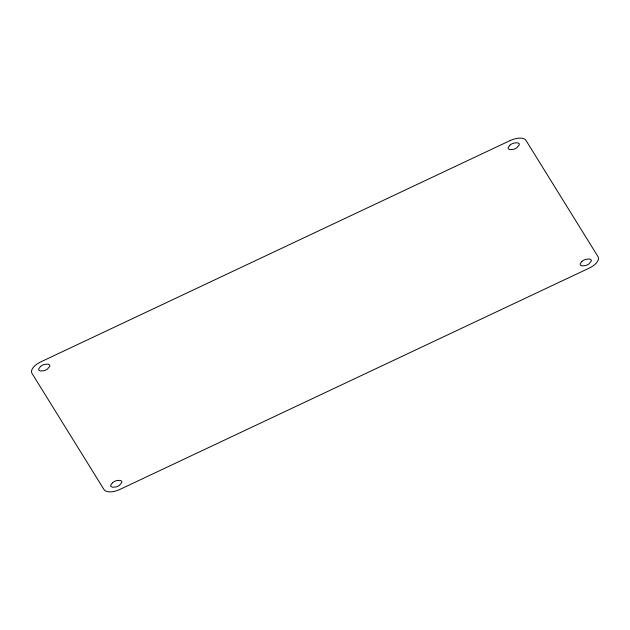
<?xml version="1.0" encoding="UTF-8"?>
<svg xmlns="http://www.w3.org/2000/svg" width="630" height="630" viewBox="0 0 630 630"><rect width="100%" height="100%" fill="white"/><g stroke="black" fill="none" stroke-linecap="round" stroke-linejoin="round"><path stroke-width="0.94" d="M40.383 366.597L38.682 368.991L38.8 370.141L40.422 371.015L44.013 370.724A6.064 2.953 -23.2 0 0 47.431 369.109L49.841 366.148L49.723 364.99L48.108 364.124L44.517 364.416A6.064 2.953 -23.2 0 0 41.1 366.022L40.383 366.597M112.408 482.824L110.707 485.21L110.825 486.368L112.447 487.234L116.03 486.951A6.064 2.953 -23.2 0 0 119.456 485.336L121.866 482.367L121.747 481.218L120.133 480.344L116.542 480.635A6.064 2.953 -23.2 0 0 113.124 482.249L112.408 482.824M509.835 145.239L508.134 147.633L508.252 148.782L509.867 149.656L513.458 149.365A6.064 2.953 -23.2 0 0 516.876 147.751L519.293 144.79L519.175 143.632L517.553 142.766L513.97 143.049A6.064 2.953 -23.2 0 0 510.544 144.664L509.835 145.239M581.852 261.466L580.159 263.852L580.277 265.01L581.892 265.876L585.483 265.584A6.064 2.953 -23.2 0 0 588.9 263.978L591.318 261.009L591.2 259.859L589.578 258.985L585.987 259.276A6.064 2.953 -23.2 0 0 582.569 260.891L581.852 261.466M510.198 140.537L40.753 361.904A13.6 6.615 -23.2 0 0 31.988 373.354L104.013 489.581A13.6 6.615 -23.2 0 0 119.802 489.463L589.247 268.096A13.6 6.615 -23.2 0 0 598.012 256.646L525.987 140.419A13.6 6.615 -23.2 0 0 510.198 140.537"/></g></svg>
